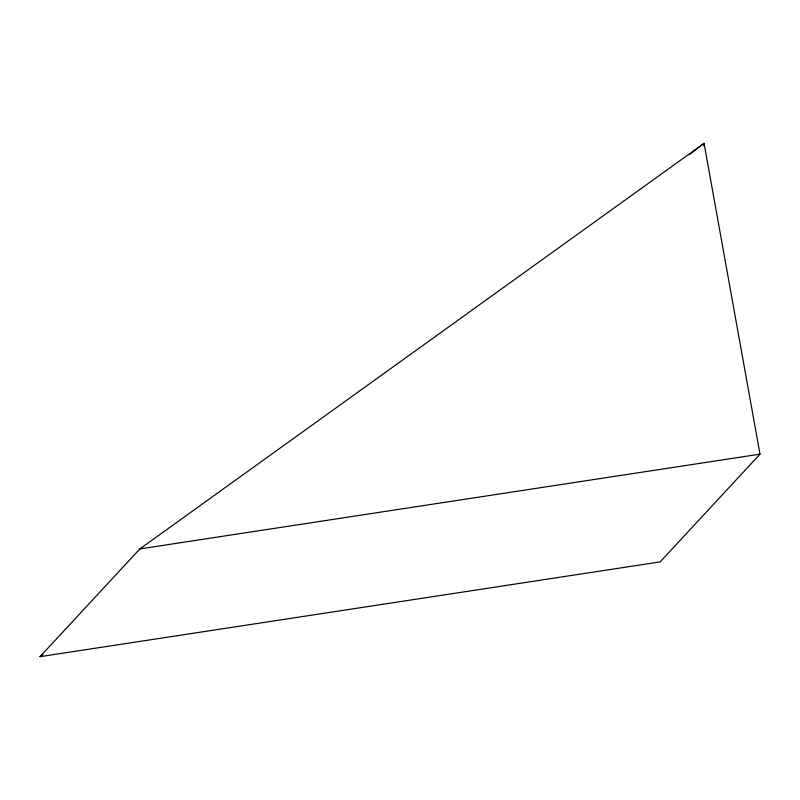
<?xml version="1.0" encoding="UTF-8"?>
<svg xmlns="http://www.w3.org/2000/svg" width="800" height="800" viewBox="0 0 800 800"><rect width="100%" height="100%" fill="white"/><g stroke="black" fill="none" stroke-linecap="round" stroke-linejoin="round"><path stroke-width="1.2" d="M703.81 145.8L704.07 143.32L139.86 548.93L40 656.68L660.14 561.9L760 454.15L704.07 143.32L689.25 154.78M40 656.68L42.96 654.39M139.86 548.93L760 454.15"/></g></svg>
